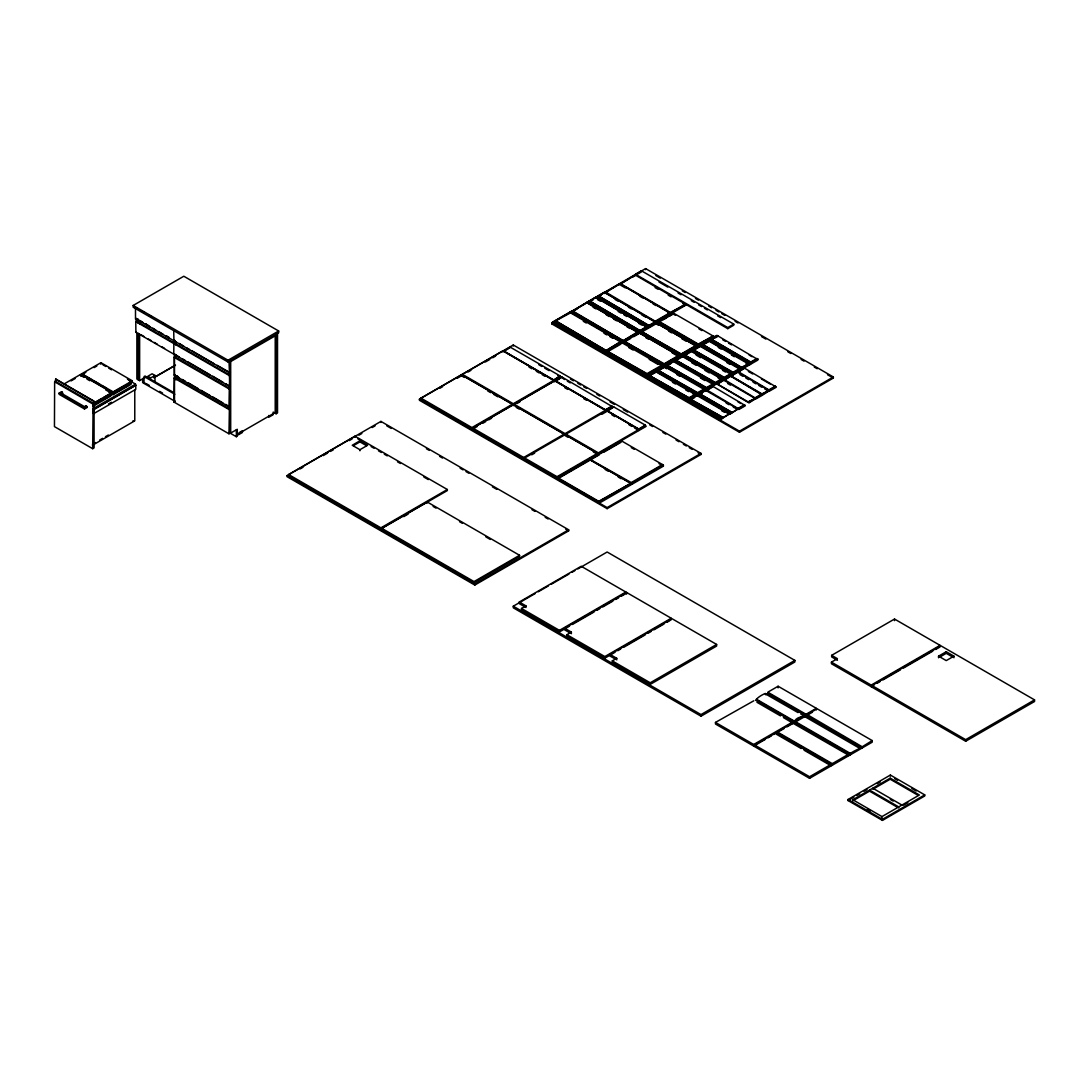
<?xml version="1.0" encoding="UTF-8"?>
<svg xmlns="http://www.w3.org/2000/svg" width="1089" height="1089" viewBox="0 0 1089 1089"><rect width="100%" height="100%" fill="white"/><g stroke="black" fill="none" stroke-linecap="round" stroke-linejoin="round"><path stroke-width="1.5" d="M54.845 381.98L55.838 379.081L94.076 401.16L94.076 447.892L92.688 448.695L54.45 426.616L54.641 381.763L93.191 404.21L93.845 403.515L93.845 401.297L55.607 379.217M136.642 318.396L135.88 321.786M135.771 321.541L135.88 332.131M173.872 344.07L173.736 354.606M174.254 341.061L174.744 340.299M174.866 343.43L174.24 343.743M175.261 357.614L175.261 354.456L174.322 357.451L229.357 389.072C229.697 382.348 229.534 371.254 228.976 361.48L226.076 359.806M174.281 374.997L174.172 357.124M229.303 388.936L228.976 407.15C230.01 404.55 231.099 410.512 229.33 409.668L174.376 378.21L175.261 375.161L175.261 378.414M229.371 372.683L135.866 318.832M832.268 765.227L777.029 733.51L777.56 731.604L793.16 722.66L792.656 723.668M804.267 717.079C807.521 712.778 794.426 720.646 794.956 723.164L850.046 754.976L795.106 722.81M135.921 318.587L135.512 319.159L135.485 307.506L138.426 309.208M135.839 332.376L136.261 331.587M753.833 700.771L715.473 722.415L715.473 724.008L753.711 746.088L765.281 739.417M775.232 733.333L754.486 744.93L754.486 746.537L809.576 778.336L872.207 742.181L872.207 740.574L817.118 708.776L807.112 714.547L862.202 746.795C859.697 748.933 857.696 748.837 850.414 753.275C852.319 754.173 846.589 757.018 848.127 754.486L832.649 763.416C834.065 764.206 828.756 767.65 830.24 764.818L809.576 776.743L754.486 744.93M816.342 709.933L816.342 708.326L806.336 714.098C806.146 717.91 798.781 714.942 794.671 720.85C796.29 721.857 790.723 724.893 792.261 722.238L753.711 744.481L715.473 722.415M765.363 694.183C768.276 691.284 755.276 698.008 756.093 700.554M803.981 715.881L800.932 714.275M174.39 340.326L173.941 341.347L173.723 331.233M756.487 700.064L794.82 722.075M765.54 693.965L797.992 712.574M765.635 694.782L768.289 693.189L768.099 692.019L778.104 686.247L816.342 708.326M777.56 732.938L832.649 764.75M792.166 722.756L783.44 717.583M792.928 723.191L848.127 754.922M804.553 716.48L859.643 748.293M804.648 717.297L807.208 714.956M133.171 305.465L183.81 276.238L278.675 331.002L278.675 332.785L228.05 362.011L133.171 307.248L133.171 305.465L228.05 360.241L278.675 331.002M64.183 383.9L80.613 374.412L112.004 392.544L112.004 393.524L92.837 404.577M81.77 373.745L100.923 362.691L132.314 380.81L132.314 381.79L113.161 392.857L81.77 374.725L81.77 373.745L113.161 391.877L132.314 380.81M71.03 380.919L75.141 378.55M81.77 374.725L85.868 372.356M94.076 367.619L96.812 366.04M80.722 376.086L83.649 374.398M100.923 364.379L100.923 362.691M62.563 392.299L61.093 393.143L84.493 406.646L85.949 405.802L86.957 407.531L84.493 408.96L59.092 394.3L59.092 393.143L61.556 391.727L62.563 393.456L61.093 394.3M59.092 393.143L84.493 407.803L86.957 406.388M92.837 403.597L112.004 392.544M94.226 403.066L101.114 399.091M103.877 397.499L110.765 393.524L110.765 396.001L92.837 406.36M112.535 392.503L132.314 381.79M92.769 405.829L98.514 402.508M101.236 400.847L130.163 384.24M108.846 392.135L113.161 394.626L131.088 384.281L131.088 381.79M136.874 333.452L136.874 379.026L139.637 380.633L146.334 376.767M135.553 384.145L93.232 408.579L93.232 409.641L135.553 385.207L135.553 384.145L128.379 380.007M135.771 385.343L93.463 409.777L93.463 413.779L135.771 389.345L135.771 385.343L134.777 384.771M154.992 375.446L150.758 377.897L147.873 376.236L152.106 373.786L154.992 375.446L154.992 382.021M153.631 377.706L175.506 365.074M108.505 403.924L111.432 402.249M144.946 382.892L144.02 383.423L144.02 377.883M154.339 377.475L174.961 365.564M230.582 361.616L276.13 335.317M92.456 444.203L95.356 442.529M99.684 440.038L102.584 438.363M105.47 436.689L108.355 435.028M133.852 420.844L132.926 420.844M92.456 445.265L134.777 420.844L134.777 389.685M174.254 377.91L173.872 401.991L175.261 401.201M230.351 372.846L217.079 365.278M173.872 401.991L228.976 433.803L230.351 433L230.351 360.677M239.58 432.347L242.398 430.713L242.398 432.496L238.164 434.933L238.164 433.15M237.279 434.416L276.13 411.996M229.03 432.496L236.354 436.73L237.279 436.199L237.279 429.27L230.582 433.136L230.582 360.554M273.203 412.078L276.13 413.766L277.518 412.962L277.518 333.452M288.599 474.532L355 436.199L447.334 489.506L447.334 490.567L380.932 528.914L288.599 475.607L288.599 474.532L380.932 527.838L447.334 489.506M420.939 398.125L461.491 374.725L512.497 404.169L512.497 405.231L471.945 428.644L420.939 399.2L420.939 398.125L471.945 427.582L512.497 404.169M462.253 374.276L502.805 350.862L553.811 380.32L553.811 381.381L513.273 404.795L462.253 375.337L462.253 374.276L513.273 403.733L553.811 380.32M603.823 351.978L620.607 341.755L603.823 351.978L553.743 323.052L553.28 321.718L554.274 321.146L605.293 351.134L579.784 336.406M555.199 320.615L606.219 350.604L555.199 320.615L569.588 312.312L620.907 342.109L637.678 332.431L586.672 302.443L572.283 311.291L623.303 340.734L572.283 310.746M570.827 313.196L570.364 311.862L571.357 311.291L621.914 341.007M589.367 300.891L640.373 330.879L589.367 300.891L595.52 297.338L646.539 326.782L637.991 332.254L587.897 303.327L587.447 302.007L588.441 301.422L638.998 331.138M601.142 295.16L596.296 297.42L597.289 296.317L648.309 326.305L637.528 320.084M598.215 295.786L649.221 325.761L598.215 295.786L604.368 292.233L655.387 322.208L646.839 327.149L596.745 297.692M641.448 270.821L641.448 271.882L635.459 275.354L635.459 274.278L641.448 270.821L733.782 324.127L733.782 325.189L727.779 328.66L635.146 274.986L620.294 284.093L671.314 313.55L685.702 305.247L685.24 304.444L670.851 312.747L620.294 283.562M287.06 475.607L380.932 421.402L568.662 529.798L568.662 530.86L474.804 585.052L287.06 476.669L287.06 475.607L474.804 583.99L568.662 529.798M419.401 399.2L513.273 344.995L701.003 453.392L701.003 454.453L607.145 508.658L419.401 400.262L419.401 399.2L607.145 507.583L701.003 453.392M551.742 322.793L645.614 268.602L833.344 376.985L833.344 378.046L739.472 432.251L551.742 323.855L551.742 322.793L739.472 431.176L833.344 376.985M503.581 350.957L510.197 347.132L560.277 376.045L554.124 380.143L503.581 350.957L554.587 380.932L560.74 377.379L560.277 376.59M555.199 321.146L570.051 313.101M570.364 312.393L577.061 309.058M572.283 311.291L585.229 303.804M589.367 301.422L595.52 297.338M596.296 297.42L597.289 296.848L634.588 318.383M598.215 296.317L604.368 292.764L604.831 293.567M605.144 292.315L619.981 283.739L670.075 313.196L655.687 321.5L605.593 292.056L605.144 292.846L656.15 322.303L669.095 314.83M300.142 468.937L303.028 467.263M323.242 455.597L327.571 453.106M330.457 451.431L333.343 449.771M349.229 440.596L352.115 438.935M439.765 388.324L442.665 386.649M457.149 378.291L461.491 375.787L464.404 377.475M468.052 372.002L470.952 370.328M485.422 361.97L489.778 359.452M492.664 357.777L495.563 356.117M503.581 351.488L508.495 348.643M555.662 321.418L554.737 321.949L576.843 334.704M589.83 301.694L588.904 302.225L588.441 301.422M591.055 300.972L593.519 299.557M605.144 292.846L619.981 283.739M620.294 284.093L635.146 274.986M358.934 435.178L361.861 433.476M372.125 427.555L375.065 425.853M551.742 323.855L556.139 321.309M619.205 284.91L622.146 283.208M632.41 277.287L635.336 275.585M359.928 440.814L352.237 445.265L359.928 449.703L367.619 445.265L359.928 440.814L359.928 441.889L366.34 445.592M353.517 445.592L359.928 441.889M554.124 379.612L560.277 376.045M655.687 320.969L670.075 312.666M670.851 312.216L685.24 304.444M620.907 342.109L637.678 331.9M587.447 302.007L638.453 331.451L639.91 330.607M640.373 330.348L646.539 326.782M596.296 296.889L647.302 326.346L655.387 321.677M554.124 380.143L560.74 376.848M655.687 321.5L670.538 314L667.625 312.312M670.851 312.747L685.702 304.716M604.912 409.995L555.363 380.851L605.906 410.036L612.059 406.483L612.522 407.286L523.727 458.537L472.721 429.093L472.721 428.031L513.273 404.618L564.279 434.062L564.279 435.137M565.055 434.688L514.035 405.231L514.035 404.169L554.587 380.755L605.593 410.213L605.593 411.274M647.07 375.256C645.573 374.779 648.976 374.371 647.533 374.453L662.384 365.877L662.384 366.952L646.076 376.358L605.062 352.686L605.062 351.624C606.559 349.937 606.668 352.89 606.056 351.039M623.139 341.184C623.752 343.035 623.629 340.067 622.146 341.755L622.146 342.831L663.147 366.503L679.468 357.083L679.468 356.021L639.379 332.88L606.981 351.039L621.37 342.205L622.295 342.736M638.916 332.608L624.065 341.184L638.453 332.336L639.379 332.88M639.229 332.962L639.229 331.9C640.713 330.212 640.836 333.166 640.223 331.315M695.626 345.621L656.463 323.011L641.149 331.315L655.537 322.48L656.463 323.542L642.074 331.846L681.238 353.925L695.626 345.621L696.538 347.228L680.23 356.634L640.686 333.806M656.463 323.542L656.299 322.031C657.797 320.343 657.906 323.31 657.307 321.459M673.084 312.883L658.232 321.459L672.621 312.611L673.533 313.686L659.144 321.99L698.308 344.6L713.159 336.025L713.622 337.359L697.314 346.778L656.299 323.106M555.363 380.851L561.978 377.025L612.059 406.483M605.062 351.624L606.981 351.039M606.981 350.508L621.833 342.463M622.146 341.755L624.065 341.184M639.229 331.9L641.149 331.315M641.149 330.784L656 322.752M656.299 322.031L658.232 321.459M472.721 429.093L477.064 426.589M482.863 423.24L485.748 421.566M488.648 419.891L491.547 418.217M516.935 403.57L519.834 401.895M556.588 380.674L561.978 377.025M605.525 351.883L606.981 351.57L646.145 374.725L608.438 352.945M639.679 332.159L641.149 331.846L680.312 355M656.762 322.303L658.232 321.99L697.396 345.131L659.675 323.365M605.525 352.414L606.981 351.57M607.907 351.57L647.07 374.18L661.921 366.149L661.459 365.346L647.07 373.65L607.907 351.57L620.853 344.097M678.542 355.49L664.154 363.794L624.991 341.715L630.749 338.393M633.621 336.732L639.379 333.411M639.679 332.69L641.149 331.846M656.762 322.834L658.232 321.99M663.473 319.499L666.345 317.838M669.218 316.178L673.533 313.686M605.988 352.686L645.151 374.766L646.145 374.18M622.609 342.028L663.228 364.856L651.63 358.158M640.141 332.962L679.305 355.041L680.312 354.469M657.225 323.106L696.388 345.172L697.396 344.6M659.144 321.459L698.308 344.07L713.159 336.025M645.151 374.766L646.607 374.453M662.235 364.897L664.154 365.387L663.691 364.597M624.991 341.715L664.154 364.325L679.005 355.749M679.305 355.041L681.238 355.531L680.775 354.728M642.074 331.846L681.238 354.469L696.089 345.894M696.388 345.172L698.308 345.662L697.858 344.873M635.459 274.278L727.779 327.585L733.782 324.127M645.151 375.297L647.07 374.725M662.235 365.441L664.154 364.856M664.154 365.387L665.08 364.856L664.617 364.053L679.468 356.021M679.767 355.844L681.238 355M681.238 355.531L682.163 355L681.7 354.197L696.538 346.152M696.388 345.717L698.308 345.131M698.308 345.662L699.233 345.131L698.77 344.328L713.622 336.297M381.695 528.288L427.242 501.988L519.576 555.295L519.576 556.356L474.028 582.656L381.695 529.349L381.695 528.288L474.028 581.594L519.576 555.295M696.701 395.198L687.853 400.48L646.839 376.808L646.839 375.746C648.336 374.058 648.445 377.012 647.846 375.161M655.387 371.349L648.758 375.161L654.925 371.077L655.837 372.139L646.839 376.808M729.548 414.337L738.097 408.879L729.548 414.337L655.687 371.703L655.687 370.628C657.184 368.94 657.293 371.907 656.694 370.056M657.606 370.056C671.573 360.745 661.826 370.696 655.687 370.628M711.702 387.602L706.312 390.706L706.775 389.916L738.396 408.702L744.563 405.149L745.012 405.952L738.859 409.505L664.535 366.585L664.535 365.523C666.032 363.835 666.141 366.802 665.542 364.951M666.454 364.951C680.421 355.64 670.674 365.591 664.535 365.523M715.391 384.049C714.615 383.205 718.794 382.035 722.47 379.435L722.47 380.497L714.398 385.152L673.383 361.48L673.383 360.418C674.881 358.73 674.989 361.684 674.39 359.833M681.932 356.021C658.831 368.94 700.84 346.397 673.383 360.418M724.239 378.945C723.464 378.101 727.643 376.917 731.318 374.317L731.318 375.392L723.246 380.047L682.231 356.375L682.231 355.313C683.729 353.626 683.838 356.579 683.239 354.728M690.78 350.903C677.235 360.5 688.452 349.46 691.229 351.175M733.088 373.826C732.312 372.983 736.491 371.812 740.166 369.212L740.166 370.274L732.094 374.943L691.079 351.271L691.079 350.195C692.577 348.507 692.686 351.475 692.087 349.623M699.628 345.798C686.084 355.395 697.3 344.355 700.077 346.071L682.694 356.103L682.231 355.313M741.936 368.722C741.16 367.878 745.339 366.707 749.014 364.107L749.014 365.169L740.942 369.838L699.928 346.152L699.928 345.09C701.425 343.403 701.534 346.356 700.935 344.519M756.95 358.989L717.787 335.848L702.31 344.777C700.69 342.477 709.034 340.381 708.939 340.952M756.95 358.458L750.784 362.011L711.621 339.4L750.784 362.542L757.862 358.989L757.862 360.064L749.79 364.72L708.776 341.048L708.776 339.986C710.273 338.298 710.382 341.252 709.783 339.4M717.324 335.589C703.78 345.172 714.997 334.132 717.787 335.848M403.733 516.622L408.144 514.076M646.839 375.746L648.758 375.161M657.606 369.525L664.236 366.231M666.454 364.42L673.084 361.126M673.846 360.677L675.303 359.833M682.694 355.572L684.151 354.728M691.079 350.195L692.999 349.623M699.928 345.09L701.861 344.519M701.861 343.974L708.476 340.694M708.776 339.986L710.709 339.4M656.15 371.431L657.606 370.587L696.769 393.728L656.15 370.9M664.998 366.326L666.454 365.482L705.618 388.623L664.998 365.795M700.39 345.363L701.861 345.05L741.024 368.191L710.559 350.604M647.302 376.004L647.764 376.808L648.758 375.691L687.921 398.846L650.215 377.066M692.999 394.123L695.925 395.824L695.925 394.749L689.773 398.846L689.31 398.043L695.463 394.49L688.847 397.771L649.684 375.691L655.837 372.139M658.532 370.587L697.695 393.197L704.311 389.916L703.848 389.113L697.695 392.666L658.532 370.587L664.685 367.034M667.38 365.482L706.543 388.092L713.159 384.798L712.696 384.009L706.543 387.561L667.38 365.482L671.083 363.345M676.228 360.377L715.391 382.988L722.007 379.693L721.544 378.89L715.391 382.443L676.228 360.377L682.381 356.811M682.694 356.103L684.151 355.79L723.314 378.4L684.151 355.79M685.076 355.259L724.239 377.869L730.855 374.589L730.392 373.786L724.239 377.339L685.076 355.259L691.229 351.706M691.542 350.467L732.176 373.296L692.999 350.685M693.924 350.154L733.088 372.765L739.703 369.484L739.254 368.681L733.088 372.234L693.924 350.154L700.077 346.601M700.39 345.894L701.861 345.05M704.011 344.328L708.939 341.497M709.238 340.244L749.872 363.086L710.709 340.476M715.323 337.808L717.787 336.378M605.906 409.505L612.059 405.952M472.721 428.031L523.727 457.475L564.279 434.062M514.035 404.169L565.055 433.626L605.593 410.213M605.906 410.036L612.522 406.742M607.145 410.744L613.76 406.932L645.382 425.186L639.229 429.27L607.145 410.744L639.679 430.073L645.845 426.52L645.382 425.717M531.745 454.807L534.645 453.133M602.026 414.228L606.369 411.724M607.145 411.274L613.76 406.932M647.764 376.808L686.928 398.887L687.921 398.302M656.613 371.703L695.776 393.782L696.769 393.197M665.461 366.585L704.624 388.664L705.618 388.092M673.846 361.221L714.466 383.519M683.157 356.375L722.32 378.455L723.314 377.869M692.005 351.271L731.168 373.336L732.176 372.765M700.853 346.152L740.016 368.232L741.024 367.66M741.936 367.129L748.551 363.835L741.936 367.66L702.773 344.519L741.936 367.66M709.701 341.048L748.864 363.127L749.872 362.542M686.928 398.887L688.847 399.377L688.384 398.574M695.776 393.782L697.695 394.259L697.232 393.469M704.624 388.664L706.543 389.154L706.08 388.351M713.472 383.559L714.929 383.246M722.32 378.455L723.777 378.142M731.168 373.336L732.625 373.037M740.016 368.232L741.473 367.919M748.864 363.127L750.784 363.617L750.321 362.814M686.928 399.418L688.847 398.846M695.776 394.313L697.695 393.728M698.621 393.197L704.774 389.644L704.774 390.706M705.087 389.467L706.543 388.623M706.543 389.154C707.442 387.031 710.055 387.044 713.622 384.54L713.622 385.601L697.464 394.749L697.926 396.083M713.472 384.09L715.391 383.519M722.32 378.986L724.239 378.4M731.168 373.881L733.088 373.296M740.016 368.763L741.936 368.191M749.327 363.93L750.784 363.086M750.784 363.617C751.682 361.48 754.296 361.507 757.862 358.989M688.847 399.377L689.773 398.846M697.695 394.259L698.621 393.728M639.229 428.739L645.382 425.186M694.7 397.417L689.078 401.201L721.163 419.183L688.616 400.398L690.086 400.085M720.7 419.456L729.249 413.983L723.096 417.536L690.549 399.282L696.701 395.729L696.239 394.572M700.622 393.469L705.549 390.624L706.012 391.427M706.312 390.175L712.927 386.364L744.563 405.149M717.093 383.954L748.551 402.127L755.181 398.846L749.014 402.93L717.093 383.954L723.709 380.143L755.943 398.928L762.096 395.375L761.633 394.572L755.48 398.125L724.471 379.693L724.008 380.497L730.624 376.141L761.633 394.572M724.008 379.966L730.624 376.141M730.937 375.964L762.409 394.136L769.025 390.842L762.872 394.926L730.937 375.964L737.552 372.139L769.787 390.937L775.953 387.385L775.491 386.581L769.338 390.134L738.328 371.703L737.866 372.492L744.481 368.15L775.491 386.581M737.866 371.962L744.481 368.15M557.051 476.71L597.602 453.296L597.602 454.372L557.051 477.772L524.503 458.986L524.503 457.924L557.051 476.71L557.051 477.772M598.365 452.861L638.916 429.447L638.916 430.509L598.365 453.922L565.817 435.137L565.817 434.062L598.365 452.861L598.365 453.922M698.934 394.98L702.31 393.02M717.093 384.499L723.709 380.143M730.937 376.495L737.552 372.139M639.229 429.27L645.845 425.976M589.517 459.381L558.276 477.962L599.209 501.593L630.912 483.285L631.375 484.619L600.134 502.655L557.813 478.221L557.813 477.159L589.054 459.122L589.979 460.184L560.168 477.404M589.979 460.184L589.83 458.673L621.07 440.637L663.378 465.071L663.378 466.146L632.151 484.169L589.83 459.749M689.078 401.201L691.774 399.636M589.83 458.673L621.533 440.909M557.813 478.221L621.982 441.181M590.292 458.945L590.755 459.749L599.263 454.821M603.524 452.371L620.567 442.529M748.551 401.596L754.718 398.574M755.48 397.594L761.633 394.041M762.409 393.605L768.562 390.583M769.338 389.603L775.491 386.051M738.396 408.171L744.563 404.618M748.551 402.127L755.181 398.846M755.48 398.125L762.096 394.844M762.409 394.136L769.025 390.842M769.338 390.134L775.953 386.84M720.7 418.925L722.633 417.808M738.396 408.702L745.012 405.421M599.209 501.049L630.912 483.285M590.755 459.749L631.225 482.577L662.466 464.54M631.225 482.577L631.688 483.38L662.915 464.812M599.209 501.593L631.375 483.557M631.688 483.38L663.378 465.071M519.276 602.026L525.96 605.892L525.96 607.485L519.276 603.619L519.276 602.026L581.213 566.266L625.835 592.035L625.835 593.628L621.506 596.132M577.81 568.948L607.145 552.014L794.875 660.397L794.875 661.989L701.003 716.194L513.273 607.798L513.273 606.205L535.271 593.505M538.197 591.803L548.475 585.882M551.402 584.18L569.003 574.026M571.943 572.324L574.869 570.636M569.533 626.134L559.433 631.96L521.508 610.071L521.508 608.465L525.96 605.892M521.508 608.465L559.433 630.368L625.835 592.035M570.023 632.927L564.66 629.837L564.66 628.23L626.611 592.47L671.232 618.239L671.232 619.845M572.419 624.46L594.077 611.964M596.963 610.303L599.848 608.628M602.734 606.968L612.848 601.128M615.734 599.467L618.62 597.793M614.931 652.338L604.831 658.178L566.893 636.275L566.893 634.683L571.357 632.096L571.357 633.703M566.893 634.683L604.831 656.572L671.232 618.239M615.421 659.131L610.058 656.041L610.058 654.448L671.995 618.688L716.63 644.443L716.63 646.049L650.228 684.382L612.29 662.48L612.29 660.887L616.755 658.314L616.755 659.907M617.817 650.678L620.703 649.003M623.602 647.342L645.246 634.846M648.132 633.172L651.018 631.511M653.904 629.837L664.018 624.011M666.904 622.336L669.789 620.676M612.29 660.887L650.228 682.789L716.63 644.443M513.273 606.205L701.003 714.588L794.875 660.397M837.427 660.261L831.656 656.926L831.656 655.333L894.518 619.042L940.066 645.341L940.066 646.934L935.669 649.48M874.127 685.008L871.2 686.696L831.424 663.732L831.424 662.126L837.427 658.668L831.656 655.333M768.167 737.743L771.053 736.069M773.952 734.408L784.066 728.568M786.952 726.894L812.448 712.179M831.424 662.126L871.2 685.09L940.066 645.341M871.976 685.539L940.842 645.777L1034.55 699.887L1034.55 701.493L965.684 741.241L871.976 687.145L871.976 685.539L965.684 739.649L1034.55 699.887M877.067 683.307L879.994 681.619M882.92 679.931L900.508 669.776M903.434 668.088L932.742 651.168M938.541 657.77L938.541 656.163L946.246 651.726L953.937 656.163L953.937 657.77M939.834 657.021L946.246 653.318L952.657 657.021M953.937 656.163L946.246 660.601L938.541 656.163M872.207 740.574L862.148 746.823M848.045 799.476L890.366 775.055L924.752 794.902L924.752 795.977L882.43 820.398L848.045 800.551L848.045 799.476L882.43 819.336L924.752 794.902M848.045 800.551L853.885 797.175M856.798 795.487L859.711 793.813M864.094 791.281L867.007 789.593M877.23 783.699L880.143 782.011M852.81 799.748L890.203 778.159L919.375 794.997L881.981 816.587L852.81 799.748L852.81 800.81L870.07 790.845M872.942 789.185L890.203 779.22L917.904 795.215M903.543 805.193L907.858 802.702M174.744 374.412L174.24 375.242L228.513 406.524M768.194 692.427L806.445 714.507M756.433 699.192L794.671 721.272M777.519 732.067L832.649 763.852M850.536 753.52L795.487 721.694M174.308 344.029L174.88 341.088M655.877 275.585L660.274 278.131M682.272 290.831L685.212 292.519M695.476 298.454L698.417 300.142M708.68 306.077L711.607 307.765M716.018 310.311L718.944 311.998M721.884 313.7L724.811 315.388M735.075 321.309L738.015 323.011M761.483 336.555L765.88 339.101M787.878 351.801L790.818 353.489M801.082 359.424L804.009 361.112M814.286 367.047L817.213 368.735M827.477 374.67L833.344 378.046M659.036 282.037L667.829 287.115M678.093 293.036L681.02 294.724M691.284 300.646L694.21 302.347M698.607 304.879L701.547 306.581M704.474 308.269L707.401 309.957M717.665 315.878L720.591 317.58M655.088 287.578L658.001 289.252M668.21 295.146L671.123 296.834M682.776 303.559L685.702 305.247M722.715 339.768L725.642 341.456M728.568 343.144L731.509 344.845M749.082 354.987L752.009 356.675M673.533 313.156L712.696 335.766M675.548 315.374L672.621 313.686L672.621 312.611M698.975 328.905L701.915 330.593M620.989 285.386L625.358 287.904M639.937 296.317L642.85 298.005M653.046 303.899L655.959 305.573M749.327 363.386L749.79 364.72M718.264 347.405L721.19 349.106M731.44 355.028L734.367 356.716M746.088 363.481L749.014 365.169M748.374 371.458L752.73 373.976M761.429 378.999L770.141 384.022M703.303 346.411L707.659 348.929M726.989 362.664L729.916 364.352M615.149 299.516L618.089 301.217M628.407 307.166L631.348 308.868M641.666 314.83L646.076 317.375M658.464 325.23L655.537 323.542L655.537 322.48M668.714 331.151L671.641 332.853M681.905 338.761L686.288 341.306M739.989 374.616L742.902 376.29M745.802 377.965L748.701 379.653M753.057 382.157L755.957 383.832M758.87 385.506L761.769 387.194M764.669 388.868L769.025 391.373M696.17 355.096L700.567 357.628M722.538 370.314L725.465 372.002M597.453 299.516L600.407 301.217M618.076 311.427L621.029 313.128M623.97 314.83L626.924 316.531M638.698 323.338L641.652 325.039M590.374 303.069L637.514 330.294M642.592 333.22L671.614 349.977M674.513 351.652L678.855 354.156M679.767 355.313L680.23 356.634M691.719 362.732L696.116 365.278M704.896 370.342L709.293 372.887M718.087 377.951L722.47 380.497M727.602 383.451L730.501 385.125M587.134 303.246L586.672 302.443M593.029 307.18L595.969 308.881M606.287 314.83L609.227 316.531M613.652 319.091L616.592 320.792M626.91 326.741L629.85 328.442M645.777 337.631L648.704 339.332M672.144 352.85L676.528 355.395M714.466 382.988L675.303 360.377L713.023 382.675M700.445 377.992L704.842 380.524M737.947 401.868L740.779 403.502M663.228 364.325L624.065 341.715L648.717 356.484M705.087 388.936L705.549 390.624M576.244 314.639L599.808 328.238M602.762 329.94L620.444 340.149M570.364 311.862L620.907 341.578M738.097 409.41L733.319 407.191M666.699 368.722L663.773 367.034L663.773 365.972M676.95 374.643L679.876 376.331M726.132 403.039L729.004 404.7M583.309 321.296L586.263 322.997M603.932 333.207L606.886 334.908M609.826 336.61L612.78 338.311M628.693 347.5L633.09 350.032M649.207 359.329L657.987 364.407M697.464 394.749L729.548 413.806M672.498 382.293L675.425 383.981M685.675 389.903L688.602 391.591M721.599 410.635L724.471 412.295M649.684 375.691L688.847 397.771M690.549 399.282L723.096 417.536M691.515 400.915L722.17 418.612L689.623 399.813M553.28 321.718L603.823 351.448M570.473 379.095L573.399 380.782M577.81 383.328L580.736 385.016M583.677 386.718L586.603 388.405M596.867 394.341L599.808 396.028M610.071 401.95L614.468 404.495M623.276 409.573L627.672 412.118M649.67 424.819L652.61 426.507M662.874 432.442L665.801 434.13M676.078 440.065L679.005 441.753M683.402 444.298L686.342 445.986M689.269 447.688L692.209 449.376M698.076 452.765L701.003 454.453M561.978 377.556L564.429 379.517M538.878 364.761L541.791 366.449M544.704 368.123L549.087 370.655M557.827 375.705L560.74 377.379M567.342 381.191L570.255 382.879M606.369 410.662L638.916 429.447M529.036 367.075L531.949 368.763M536.332 371.281L539.246 372.969M542.159 374.657L545.072 376.331M564.796 387.711L567.709 389.399M583.731 398.656L586.658 400.344M612.032 414.991L614.863 416.624M629.006 424.792L631.838 426.425M634.669 428.059L638.916 430.509M631.28 447.606L634.193 449.294M659.008 463.615L663.378 466.146M565.055 434.511L597.602 453.296M487.722 390.937L490.635 392.612M493.548 394.3L497.932 396.818M516.186 407.368L519.099 409.042M567.886 437.206L565.055 435.573L565.055 433.626M593.355 451.921L596.187 453.555M631.688 482.849L632.151 484.169M589.979 459.653L630.449 483.026M605.103 469.454L608.03 471.142M618.239 477.036L621.166 478.724M386.799 425.853L391.196 428.399M426.398 448.722L429.325 450.41M439.602 456.345L442.529 458.033M460.13 468.202L463.07 469.89M465.997 471.591L468.937 473.279M492.405 486.824L496.802 489.369M532.004 509.693L534.93 511.381M545.194 517.316L548.135 519.004M565.736 529.172L568.662 530.86M141.366 310.91L144.306 312.597M148.717 315.157L151.67 316.845M161.962 322.793L164.902 324.495M357.927 438.962L360.867 440.65M371.118 446.572L374.058 448.26M378.455 450.805L381.381 452.493M384.308 454.195L387.248 455.883M397.499 461.804L400.439 463.492M423.88 477.036L428.276 479.568M139.814 320.574L142.754 322.276M145.695 323.801L148.635 325.679M166.29 335.861L169.231 337.563M138.112 319.69L142.523 322.412M145.463 323.937L149.874 326.659M152.814 328.17L155.754 330.049M158.695 331.573L163.119 334.296M166.059 335.82L168.999 337.699M179.386 343.511L183.728 346.207M186.627 347.881L189.527 349.555M192.426 351.053L214.179 363.78M136.642 321.228L230.119 375.201M135.866 321.677L229.343 375.596M768.099 693.353L806.336 715.432M807.112 715.881L862.202 747.68M805.955 715.922L767.718 693.843M861.821 748.17L806.731 716.371M141.053 334.799L143.993 336.501M148.403 339.047L151.344 340.748M154.284 342.436L157.224 344.138M161.648 346.683L164.589 348.385M175.03 354.415L179.386 357.11M182.285 358.785L185.184 360.459M188.084 361.956L209.823 374.684M212.723 376.181L222.877 382.212M225.777 383.709L228.676 385.56M135.866 332.254L227.9 385.383M175.03 356.811L230.119 388.623M433.109 506.439L436.036 508.127M459.49 521.672L462.417 523.36M485.871 536.904L490.268 539.436M894.654 778.594L897.527 780.255M911.861 788.531L916.162 791.009M795.487 722.592L850.577 754.391M756.093 700.281L794.18 722.456M794.956 722.892L850.196 754.881M756.964 702.296L780.5 715.881M175.03 375.12L179.386 377.801M182.285 379.476L185.184 381.15M188.084 382.647L198.225 388.691M201.125 390.366L209.823 395.389M212.723 396.886L222.877 402.916M225.777 404.414L228.676 406.265M176.105 377.434L178.977 379.081M175.03 377.515L230.119 409.328M872.779 788.218L901.937 805.057M777.029 733.251L832.119 765.322M890.271 799.394L893.198 801.068M776.552 734.313L801.191 748.538M804.09 750.212L830.199 765.281M897.254 807.153L869.553 791.159L869.553 790.083L898.711 806.922L898.711 807.984M144.946 375.964L174.254 392.884M144.02 376.495L174.798 394.259M146.416 383.736L149.343 385.438M159.607 391.359L162.533 393.047M174.798 401.201L142.645 382.62L142.645 378.468M564.66 628.23L571.357 632.096M610.058 654.448L616.755 658.314M102.979 364.856L105.851 366.503M108.723 368.164L111.595 369.824M127.386 378.945L130.258 380.606M867.389 809.236L870.315 810.91M84.438 375.555L91.612 379.707M94.484 381.368L98.8 383.845M103.101 386.336L105.973 387.997M81.226 375.746L84.098 377.407M86.97 379.067L89.843 380.728M105.647 389.848L108.519 391.509M55.607 381.436L93.845 403.515M62.563 393.456L61.556 391.727M86.957 407.531L85.949 405.802M93.123 404.155L92.688 448.695M229.371 409.872L228.976 433.803M965.684 739.649L965.684 741.241M946.246 651.726L946.246 653.318M894.518 619.042L894.518 620.635M890.366 775.055L890.366 776.117M890.203 778.159L890.203 779.22M882.43 819.336L882.43 820.398M881.981 816.587L881.981 817.648M871.2 685.09L871.2 686.696M809.576 776.743L809.576 778.336M778.104 686.247L778.104 687.853M753.711 744.481L753.711 746.088M740.942 368.763L740.942 369.838M739.472 431.176L739.472 432.251M732.094 374.943L731.631 374.14M727.779 327.585L727.779 328.66M723.246 380.047L722.783 379.244M716.861 335.317L716.861 336.378M714.398 385.152L713.935 384.363M712.927 386.364L712.478 387.153M708.013 340.421L708.013 341.497M701.003 714.588L701.003 716.194M699.165 345.54L699.165 346.601M697.314 346.778L696.851 345.975M690.317 350.644L690.317 351.706M687.853 399.418L687.853 400.48M681.469 355.749L681.469 356.811M672.621 360.854L672.621 361.929M663.147 366.503L662.684 365.7M654.925 371.077L654.925 372.139M650.228 682.789L650.228 684.382M647.302 326.346L646.839 327.149M646.076 376.358L645.614 375.569M645.614 268.602L645.614 269.664M638.453 331.451L637.991 332.254M638.453 332.336L638.453 333.411M626.611 592.47L626.611 594.077M621.37 342.205L621.37 343.266M621.07 440.637L621.07 441.712M607.145 507.583L607.145 508.658M604.831 656.572L604.831 658.178M600.134 502.655L599.671 501.852M589.054 459.122L589.054 460.184M559.433 630.368L559.433 631.96M554.587 380.401L554.587 381.831M523.727 457.475L523.727 458.537M513.273 344.995L513.273 346.071M513.273 403.733L513.273 405.68M510.197 347.132L509.734 347.935M502.805 350.862L502.805 351.938M474.804 583.99L474.804 585.052M474.028 581.594L474.028 582.656M471.945 427.582L471.945 428.644M461.491 374.725L461.491 375.787M427.242 501.988L427.242 503.05M380.932 421.402L380.932 422.478M380.932 527.838L380.932 528.914M359.928 449.703L359.928 450.764M355 436.199L355 437.261M276.13 334.255L276.13 413.766M275.218 335.848L275.218 412.527M273.012 413.03L273.012 414.814L268.792 417.25L268.792 415.481M236.354 429.801L236.354 436.73M229.194 372.452L229.194 375.787M229.194 385.765L229.194 389.086M228.05 360.241L228.05 362.011M177.493 375.923L177.493 377.08M175.874 341.674L175.874 344.995M175.874 354.973L175.874 358.308M175.874 376.603L175.874 379.925M175.111 340.952L175.261 344.355M174.499 340.871L174.499 344.206M174.499 354.184L174.499 400.752M139.637 320.751L139.637 324.073M139.637 334.051L139.637 380.633M138.249 319.063L138.249 323.283M138.249 333.261L138.249 379.83M136.874 318.886L136.874 322.194M113.161 391.877L113.161 394.626M84.493 407.803L84.493 408.96M80.613 374.412L80.613 375.392M55.838 379.081L55.838 382.416M731.944 412.432L699.397 393.646L731.944 412.432M731.018 412.962L698.471 394.177L731.018 412.962"/></g></svg>
